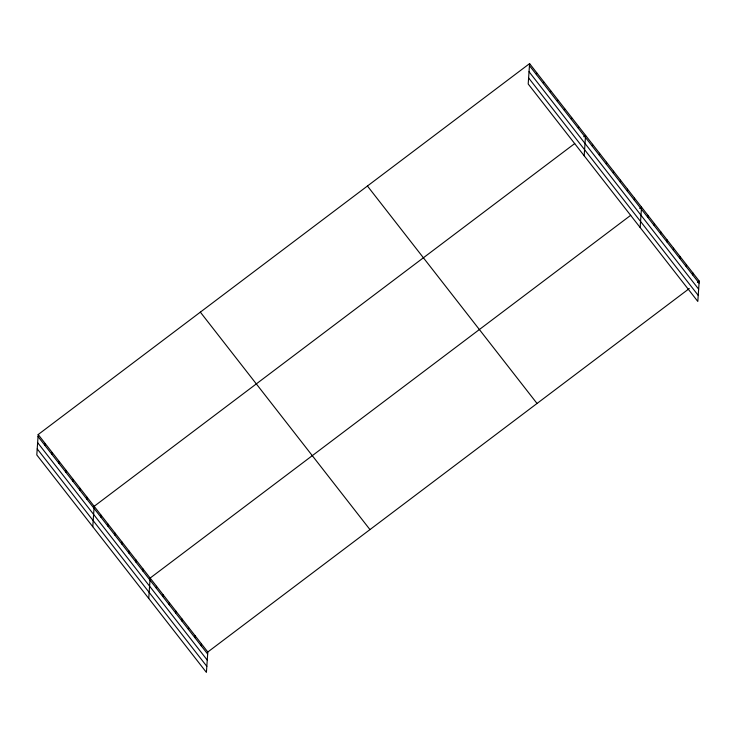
<?xml version="1.0" encoding="UTF-8"?>
<svg xmlns="http://www.w3.org/2000/svg" width="736" height="736" viewBox="0 0 736 736"><rect width="100%" height="100%" fill="white"/><g stroke="black" fill="none" stroke-linecap="round" stroke-linejoin="round"><path stroke-width="1.1" d="M38.189 434.544L36.8 454.94L206.411 672.391L207.8 652.004L38.189 434.544L529.589 63.609L699.2 281.06L697.811 301.456L528.2 83.996L529.589 63.609M45.043 445.556L45.19 443.514M52.044 454.526L52.182 452.484M59.036 463.496L59.184 461.454M66.038 472.466L66.176 470.424M73.03 481.436L73.168 479.394M80.031 490.406L80.169 488.364M87.023 499.376L87.161 497.334M92.773 526.7L94.162 506.304L574.752 143.529M101.016 517.316L101.154 515.274M108.017 526.286L108.155 524.244M115.009 535.256L115.147 533.214M122.01 544.226L122.148 542.184M129.002 553.196L129.14 551.154M136.004 562.166L136.142 560.124M142.996 571.136L143.134 569.094M148.746 598.46L150.135 578.064L630.724 215.289M156.4 588.322L156.538 586.279M162.803 596.537L162.95 594.495M169.216 604.753L169.354 602.71M175.619 612.968L175.757 610.926M182.031 621.184L182.169 619.142M188.434 629.4L188.572 627.357M194.847 637.615L194.985 635.573M201.25 645.831L201.388 643.788M536.452 74.621L536.59 72.579M543.444 83.591L543.582 81.549M550.445 92.561L550.583 90.519M557.437 101.531L557.575 99.489M564.438 110.501L564.576 108.459M571.43 119.471L571.568 117.429M578.432 128.441L578.57 126.399M584.172 155.756L585.562 135.369L583.758 136.73M592.416 146.381L592.563 144.339M599.417 155.351L599.555 153.309M606.409 164.321L606.556 162.279M613.41 173.291L613.548 171.249M620.402 182.261L620.54 180.219M627.403 191.231L627.541 189.189M634.395 200.201L634.533 198.159M640.145 227.516L641.534 207.129L639.731 208.49M647.8 217.387L647.938 215.344M654.212 225.602L654.35 223.56M660.615 233.818L660.753 231.776M667.028 242.024L667.166 239.991M673.431 250.24L673.569 248.198M679.834 258.456L679.981 256.413M686.246 266.671L686.384 264.629M692.65 274.887L692.797 272.844M207.8 652.004L689.292 288.54M697.397 282.422L699.2 281.06M529.451 65.651L699.062 283.102M529.037 71.705L698.648 289.156M528.614 77.942L698.225 295.394M367.43 186.015L537.041 403.475M200.348 312.138L369.96 529.589M38.051 436.586L207.662 654.046M37.637 442.649L207.248 660.1M37.214 448.886L206.825 666.338"/></g></svg>
